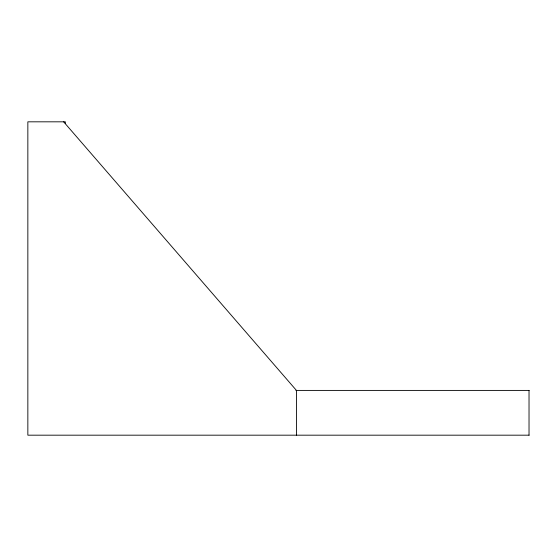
<?xml version="1.0" encoding="UTF-8"?>
<svg xmlns="http://www.w3.org/2000/svg" width="557" height="557" viewBox="0 0 557 557"><rect width="100%" height="100%" fill="white"/><g stroke="black" fill="none" stroke-linecap="round" stroke-linejoin="round"><path stroke-width="0.84" d="M295.927 390.408L529.15 390.408M529.15 435.177L27.85 435.177L27.85 121.823L65.329 121.823L65.329 123.563M63.658 121.823L296.435 390.408L296.435 435.177M529.025 390.408L529.025 435.177"/></g></svg>
